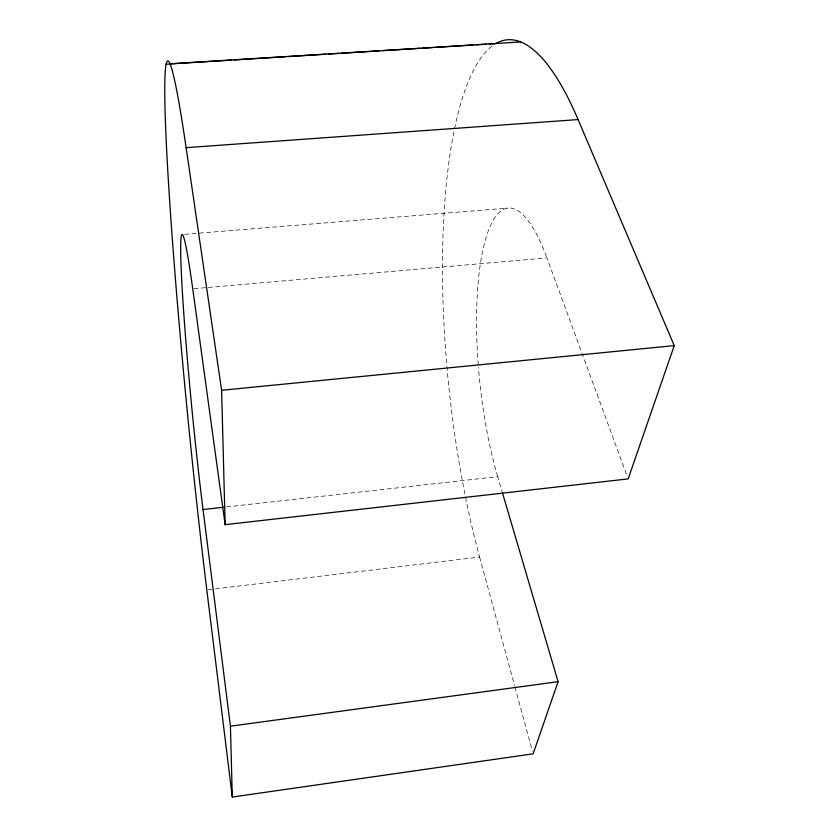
<?xml version="1.0" encoding="UTF-8"?>
<svg xmlns="http://www.w3.org/2000/svg" width="839" height="839" viewBox="0 0 839 839"><rect width="100%" height="100%" fill="white"/><g stroke="black" fill="none" stroke-linecap="round" stroke-linejoin="round"><path stroke-width="0.63" stroke-dasharray="4.2 3.15" d="M208.114 589.733L479.593 557.023A338.883 93.653 84.1 0 1 493.783 44.824M226.415 506.945L497.684 476.667L502.11 491.675M194.029 288.679L207.055 287.546M208.355 287.431L546.934 257.898L627.268 476.437M184.632 234.322L507.689 208.103M479.593 557.023L514.611 685.704M514.947 686.963L532.461 751.304M497.684 476.667A170.023 46.03 84.1 0 1 478.44 367.262M478.24 364.755A170.023 46.03 84.1 0 1 494.307 218.507A170.023 46.03 84.1 0 1 546.934 257.898"/><path stroke-width="1.26" d="M502.477 492.923L558.082 681.677L533.143 753.821L232.288 797.05L206.814 589.89A352.055 14.787 84.4 0 1 166.258 141.728A352.055 14.787 84.4 0 1 186.122 147.664L578.081 119.578L674.241 345.616L628.17 478.891L225.135 524.648L192.729 288.794A176.347 7.247 84.4 0 0 181.402 273.839A176.347 7.247 84.4 0 0 203.048 509.546L230.431 726.186L232.288 797.05M230.431 726.186L558.082 681.677M203.048 509.546L223.824 507.228M225.135 524.648L221.611 390.282L674.241 345.616M170.055 63.806L520.662 41.95M166.122 64.194L231.501 60.114M234.123 59.947L285.124 56.769M287.735 56.612L325.658 54.241M328.28 54.084L338.736 53.423M341.347 53.266L379.28 50.896M381.892 50.739L419.815 48.368M422.426 48.211L432.893 47.561M435.504 47.393L473.427 45.033M476.049 44.866L486.505 44.215M489.127 44.047L495.66 43.638A338.883 93.653 84.1 0 1 578.081 119.578M186.122 147.664L221.611 390.282"/></g></svg>
